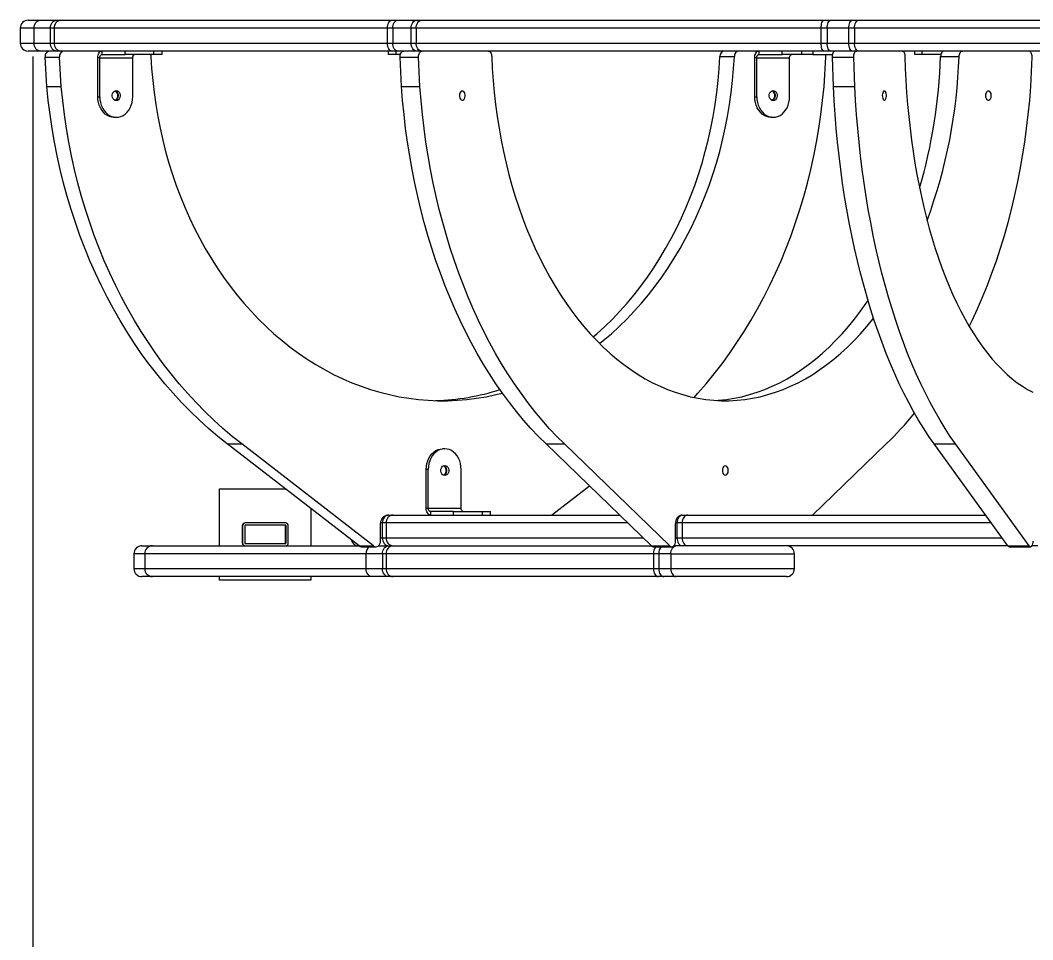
# Model space of a CAD drawing. Header units: millimetres. Extents: x -4714 to 4317, y -5309 to 4445.
# Drawn here: x -3245 to -2358, y 1613 to 2419 of the extents above; entities that cross this region are included whole.
import ezdxf

# ---------------------------------------------------------------- set-up
doc = ezdxf.new("R2010")
doc.units = ezdxf.units.MM
doc.layers.add('DIKOM_РАЗМЕР_ОБЪЕКТА', color=7, linetype='Continuous')
doc.styles.add('style1', font='arial.ttf', dxfattribs={"width": 0.8})
doc.dimstyles.new('1-50', dxfattribs={"dimtxt": 300, "dimasz": 200, "dimexe": 100, "dimexo": 0, "dimgap": 100, "dimtad": 1, "dimtxsty": 'style1', "dimcen": 200, "dimclrd": 7, "dimclre": 7, "dimclrt": 7, "dimadec": 1, "dimazin": 2, "dimtfac": 1, "dimtmove": 0, "dimatfit": 2, "dimfxl": 0, "dimlwd": 25, "dimlwe": 18, "dimarcsym": 0})

# ---------------------------------------------------------------- blocks, each defined once
blk = doc.blocks.new('*D11')
at = {"layer": 'Defpoints', "color": 0, "transparency": 16777216}
for p in [(-3233.94, 2386.83), (1916.13, -344.85), (1916.13, -3165.52)]:
    blk.add_point(p, dxfattribs=at)
at = {"layer": 'DIKOM_РАЗМЕР_ОБЪЕКТА', "color": 7, "lineweight": 18, "transparency": 16777216}
for p, q in [((-3233.94, 2386.83), (-3233.94, -3265.52)), ((1916.13, -344.85), (1916.13, -3265.52))]:
    blk.add_line(p, q, dxfattribs=at)
at = {"layer": 'DIKOM_РАЗМЕР_ОБЪЕКТА', "color": 7, "lineweight": 25, "transparency": 16777216}
blk.add_line((-3033.94, -3165.52), (1716.13, -3165.52), dxfattribs=at)
at = {"layer": 'DIKOM_РАЗМЕР_ОБЪЕКТА', "color": 7, "transparency": 16777216}
for points in [[(-3033.94, -3132.18), (-3033.94, -3198.85), (-3233.94, -3165.52)], [(1716.13, -3132.18), (1716.13, -3198.85), (1916.13, -3165.52)]]:
    blk.add_solid(points, dxfattribs=at)
at = {"layer": 'DIKOM_РАЗМЕР_ОБЪЕКТА', "color": 7, "transparency": 16777216, "insert": (-1591.87, -2912.35), "char_height": 300, "attachment_point": 5, "style": 'style1'}
blk.add_mtext('5150', dxfattribs=at)

msp = doc.modelspace()

# ---------------------------------------------------------------- linework, layer by layer
at = {"color": 7, "linetype": 'Continuous', "lineweight": 15}
for p, q in [((-3237.878, 2418.651), (-3227.265, 2418.651)), ((-3227.265, 2418.651), (-3212.85, 2418.651)), ((-3212.85, 2418.651), (-3209.183, 2418.651)), ((-3209.183, 2418.651), (-2919.265, 2418.651)), ((-2919.265, 2418.651), (-2914.041, 2418.651)), ((-2914.041, 2418.651), (-2897.882, 2418.651)), ((-2897.882, 2418.651), (-2893.068, 2418.651)), ((-2893.068, 2418.651), (-2540.755, 2418.651)), ((-2540.755, 2418.651), (-2534.764, 2418.651)), ((-2534.764, 2418.651), (-2515.879, 2418.651)), ((-2515.879, 2418.651), (-2510.301, 2418.651)), ((-2510.301, 2418.651), (-2122.77, 2418.651)), ((-3244.878, 2411.651), (-3244.878, 2398.651)), ((-3232.865, 2411.651), (-3244.878, 2411.651)), ((-3218.45, 2411.651), (-3232.865, 2411.651)), ((-3232.865, 2411.651), (-3232.865, 2398.651)), ((-3215.165, 2411.651), (-3218.45, 2411.651)), ((-3218.45, 2398.651), (-3218.45, 2411.651)), ((-2923.204, 2411.651), (-3215.165, 2411.651)), ((-3215.165, 2411.651), (-3215.165, 2398.651)), ((-2918.526, 2411.651), (-2923.204, 2411.651)), ((-2923.204, 2398.651), (-2923.204, 2411.651)), ((-2902.367, 2411.651), (-2918.526, 2411.651)), ((-2918.526, 2411.651), (-2918.526, 2398.651)), ((-2898.056, 2411.651), (-2902.367, 2411.651)), ((-2902.367, 2398.651), (-2902.367, 2411.651)), ((-2543.259, 2411.651), (-2898.056, 2411.651)), ((-2898.056, 2411.651), (-2898.056, 2398.651)), ((-2537.894, 2411.651), (-2543.259, 2411.651)), ((-2543.259, 2398.651), (-2543.259, 2411.651)), ((-2519.01, 2411.651), (-2537.894, 2411.651)), ((-2537.894, 2411.651), (-2537.894, 2398.651)), ((-2514.014, 2411.651), (-2519.01, 2411.651)), ((-2519.01, 2398.651), (-2519.01, 2411.651)), ((-2123.751, 2411.651), (-2514.014, 2411.651)), ((-2514.014, 2411.651), (-2514.014, 2398.651)), ((-3244.878, 2398.651), (-3232.865, 2398.651)), ((-3232.865, 2398.651), (-3218.45, 2398.651)), ((-3218.45, 2398.651), (-3215.165, 2398.651)), ((-3215.165, 2398.651), (-2923.204, 2398.651)), ((-2923.204, 2398.651), (-2918.526, 2398.651)), ((-2918.526, 2398.651), (-2902.367, 2398.651)), ((-2902.367, 2398.651), (-2898.056, 2398.651)), ((-2898.056, 2398.651), (-2543.259, 2398.651)), ((-2543.259, 2398.651), (-2537.894, 2398.651)), ((-2537.894, 2398.651), (-2519.01, 2398.651)), ((-2519.01, 2398.651), (-2514.014, 2398.651)), ((-2514.014, 2398.651), (-2123.751, 2398.651)), ((-3227.265, 2391.651), (-3237.878, 2391.651)), ((-3212.85, 2391.651), (-3227.265, 2391.651)), ((-3223.065, 2386.428), (-3210.464, 2386.428)), ((-3221.497, 2360.506), (-3223.065, 2386.428)), ((-3209.183, 2391.651), (-3212.85, 2391.651)), ((-3208.895, 2360.506), (-3210.464, 2386.428)), ((-2919.265, 2391.651), (-3209.183, 2391.651)), ((-3173.368, 2391.651), (-3173.368, 2388.652)), ((-3173.368, 2388.652), (-3152.966, 2388.652)), ((-3152.966, 2388.652), (-3152.966, 2391.651)), ((-3127.765, 2388.652), (-3152.966, 2388.652)), ((-3127.765, 2388.652), (-3127.765, 2391.651)), ((-3120.566, 2388.652), (-3127.765, 2388.652)), ((-3120.566, 2388.652), (-3120.566, 2391.651)), ((-2922.452, 2391.651), (-2922.452, 2388.652)), ((-2915.985, 2388.652), (-2922.452, 2388.652)), ((-2914.041, 2391.651), (-2919.265, 2391.651)), ((-2915.985, 2391.651), (-2915.985, 2388.652)), ((-2911.837, 2388.652), (-2915.985, 2388.652)), ((-2897.882, 2391.651), (-2914.041, 2391.651)), ((-2912.101, 2386.428), (-2895.978, 2386.428)), ((-2910.845, 2360.506), (-2912.101, 2386.428)), ((-2893.068, 2391.651), (-2897.882, 2391.651)), ((-2894.722, 2360.506), (-2895.978, 2386.428)), ((-2540.755, 2391.651), (-2893.068, 2391.651)), ((-2631.85, 2386.938), (-2619.249, 2386.938)), ((-2597.862, 2391.651), (-2597.862, 2388.652)), ((-2597.862, 2388.652), (-2577.46, 2388.652)), ((-2577.46, 2388.652), (-2577.46, 2391.651)), ((-2560.406, 2388.652), (-2577.46, 2388.652)), ((-2560.406, 2391.651), (-2560.406, 2388.652)), ((-2550.455, 2388.652), (-2560.406, 2388.652)), ((-2550.455, 2391.651), (-2550.455, 2388.652)), ((-2550.455, 2388.652), (-2533.218, 2388.652)), ((-2534.764, 2391.651), (-2540.755, 2391.651)), ((-2540.736, 2360.506), (-2539.168, 2386.428)), ((-2515.879, 2391.651), (-2534.764, 2391.651)), ((-2533.402, 2386.428), (-2514.619, 2386.428)), ((-2532.525, 2360.506), (-2533.402, 2386.428)), ((-2510.301, 2391.651), (-2515.879, 2391.651)), ((-2513.742, 2360.506), (-2514.619, 2386.428)), ((-2122.77, 2391.651), (-2510.301, 2391.651)), ((-2461.515, 2391.651), (-2461.515, 2388.652)), ((-2455.047, 2388.652), (-2461.515, 2388.652)), ((-2455.047, 2391.651), (-2455.047, 2388.652)), ((-2438.32, 2388.652), (-2455.047, 2388.652)), ((-2438.582, 2386.938), (-2422.459, 2386.938)), ((-2359.576, 2360.506), (-2358.32, 2386.428)), ((-3175.168, 2385.652), (-3176.968, 2385.652)), ((-3176.968, 2351.652), (-3176.968, 2385.652)), ((-3175.168, 2385.652), (-3146.369, 2385.652)), ((-3175.168, 2351.652), (-3175.168, 2385.652)), ((-3146.369, 2351.652), (-3146.369, 2385.652)), ((-2599.662, 2385.652), (-2601.462, 2385.652)), ((-2601.462, 2351.652), (-2601.462, 2385.652)), ((-2599.662, 2385.652), (-2570.863, 2385.652)), ((-2599.662, 2351.652), (-2599.662, 2385.652)), ((-2570.863, 2351.652), (-2570.863, 2385.652)), ((-3221.497, 2360.506), (-3208.895, 2360.506)), ((-2910.845, 2360.506), (-2894.722, 2360.506)), ((-2532.525, 2360.506), (-2513.742, 2360.506)), ((-3176.968, 2351.652), (-3175.168, 2351.652)), ((-2601.462, 2351.652), (-2599.662, 2351.652)), ((-3162.569, 2333.652), (-3160.769, 2333.652)), ((-2587.063, 2333.652), (-2585.263, 2333.652)), ((-3063.472, 2047.43), (-3050.87, 2047.43)), ((-2947.993, 1958.19), (-3063.472, 2047.43)), ((-2935.392, 1958.19), (-3050.87, 2047.43)), ((-2873.015, 2043.172), (-2874.816, 2043.172)), ((-2784.279, 2047.43), (-2768.156, 2047.43)), ((-2691.789, 1958.19), (-2784.279, 2047.43)), ((-2675.666, 1958.19), (-2768.156, 2047.43)), ((-2550.667, 1985.173), (-2486.142, 2047.43)), ((-2444.188, 2047.43), (-2425.405, 2047.43)), ((-2379.635, 1958.19), (-2444.188, 2047.43)), ((-2360.852, 1958.19), (-2425.405, 2047.43)), ((-2889.215, 1991.172), (-2889.215, 2025.172)), ((-2887.415, 2025.172), (-2889.215, 2025.172)), ((-2887.415, 1991.172), (-2887.415, 2025.172)), ((-2858.616, 1991.172), (-2858.616, 2025.172)), ((-3070.365, 1958.173), (-3070.365, 2008.173)), ((-3070.365, 2008.173), (-3070.363, 2008.173)), ((-3070.363, 1958.173), (-3070.363, 2008.173)), ((-3070.363, 2008.173), (-3012.671, 2008.173)), ((-2779.324, 1985.173), (-2746.247, 2010.734)), ((-2990.363, 1990.933), (-2990.363, 1958.173)), ((-2889.215, 1991.172), (-2887.415, 1991.172)), ((-2887.415, 1991.172), (-2858.616, 1991.172)), ((-2865.213, 1988.172), (-2885.615, 1988.172)), ((-2885.615, 1988.172), (-2885.615, 1985.173)), ((-2865.213, 1988.172), (-2840.012, 1988.172)), ((-2865.213, 1985.173), (-2865.213, 1988.172)), ((-2840.012, 1988.172), (-2832.814, 1988.172)), ((-2840.012, 1985.173), (-2840.012, 1988.172)), ((-2832.814, 1985.173), (-2832.814, 1988.172)), ((-3047.534, 1978.173), (-3047.863, 1978.173)), ((-3012.534, 1978.173), (-3047.534, 1978.173)), ((-2927.629, 1978.173), (-2929.162, 1978.173)), ((-2924.252, 1978.173), (-2927.629, 1978.173)), ((-2927.629, 1965.173), (-2927.629, 1978.173)), ((-2924.252, 1978.173), (-2924.252, 1965.173)), ((-2712.499, 1978.173), (-2924.252, 1978.173)), ((-2922.083, 1985.172), (-2922.814, 1985.172)), ((-2922.029, 1985.173), (-2918.357, 1985.173)), ((-2918.357, 1985.173), (-2719.754, 1985.173)), ((-2669.456, 1978.173), (-2670.676, 1978.173)), ((-2665.051, 1978.173), (-2669.456, 1978.173)), ((-2669.456, 1965.173), (-2669.456, 1978.173)), ((-2665.007, 1985.172), (-2665.592, 1985.172)), ((-2665.051, 1978.173), (-2665.051, 1965.173)), ((-2394.089, 1978.173), (-2665.051, 1978.173)), ((-2664.971, 1985.173), (-2660.181, 1985.173)), ((-2660.181, 1985.173), (-2399.153, 1985.173)), ((-2399.55, 1985.721), (-2399.55, 1985.173)), ((-3050.034, 1975.673), (-3050.363, 1975.673)), ((-3050.363, 1975.673), (-3050.363, 1960.673)), ((-3050.034, 1975.673), (-3050.034, 1960.673)), ((-3048.034, 1975.673), (-3048.034, 1960.673)), ((-3012.534, 1976.173), (-3047.534, 1976.173)), ((-3012.034, 1975.673), (-3012.363, 1975.673)), ((-3012.363, 1960.673), (-3012.363, 1975.673)), ((-3012.034, 1960.673), (-3012.034, 1975.673)), ((-3010.034, 1960.673), (-3010.034, 1975.673)), ((-2929.212, 1962.383), (-2929.212, 1977.172)), ((-2670.716, 1962.383), (-2670.716, 1977.172)), ((-3050.034, 1960.673), (-3050.363, 1960.673)), ((-3012.034, 1960.673), (-3012.363, 1960.673)), ((-2929.212, 1965.173), (-2927.629, 1965.173)), ((-2927.629, 1965.173), (-2924.252, 1965.173)), ((-2924.252, 1965.173), (-2699.026, 1965.173)), ((-2670.716, 1965.173), (-2669.456, 1965.173)), ((-2669.456, 1965.173), (-2665.051, 1965.173)), ((-2665.051, 1965.173), (-2384.686, 1965.173)), ((-3138.258, 1958.173), (-3128.992, 1958.173)), ((-3128.992, 1958.173), (-2947.971, 1958.173)), ((-3047.534, 1960.173), (-3012.534, 1960.173)), ((-2947.993, 1958.19), (-2935.392, 1958.19)), ((-2945.813, 1957.383), (-2933.212, 1957.383)), ((-2931.055, 1958.173), (-2922.029, 1958.173)), ((-2922.029, 1958.173), (-2918.357, 1958.173)), ((-2918.357, 1958.173), (-2691.772, 1958.173)), ((-2691.789, 1958.19), (-2675.666, 1958.19)), ((-2690.044, 1957.383), (-2673.92, 1957.383)), ((-2672.192, 1958.173), (-2670.398, 1958.173)), ((-2664.971, 1958.173), (-2672.192, 1958.173)), ((-2660.181, 1958.173), (-2664.971, 1958.173)), ((-2379.622, 1958.173), (-2660.181, 1958.173)), ((-2379.635, 1958.19), (-2360.852, 1958.19)), ((-2378.417, 1957.383), (-2359.633, 1957.383)), ((-2353.332, 1958.173), (-2358.427, 1958.173)), ((-3145.258, 1951.173), (-3145.258, 1938.173)), ((-3135.874, 1951.173), (-3145.258, 1951.173)), ((-2942.014, 1951.173), (-3135.874, 1951.173)), ((-3135.874, 1951.173), (-3135.874, 1938.173)), ((-2927.629, 1951.173), (-2942.014, 1951.173)), ((-2942.014, 1951.173), (-2942.014, 1938.173)), ((-2924.252, 1951.173), (-2927.629, 1951.173)), ((-2927.629, 1951.173), (-2927.629, 1938.173)), ((-2690.223, 1951.173), (-2924.252, 1951.173)), ((-2924.252, 1951.173), (-2924.252, 1938.173)), ((-2685.538, 1951.173), (-2690.223, 1951.173)), ((-2690.223, 1951.173), (-2690.223, 1938.173)), ((-2674.883, 1951.173), (-2685.538, 1951.173)), ((-2685.538, 1951.173), (-2685.538, 1938.173)), ((-2674.883, 1951.173), (-2674.883, 1938.173)), ((-2674.883, 1951.173), (-2566.597, 1951.173)), ((-2566.597, 1938.173), (-2566.597, 1951.173)), ((-3145.258, 1938.173), (-3135.874, 1938.173)), ((-3135.874, 1938.173), (-2942.014, 1938.173)), ((-2942.014, 1938.173), (-2927.629, 1938.173)), ((-2927.629, 1938.173), (-2924.252, 1938.173)), ((-2924.252, 1938.173), (-2690.223, 1938.173)), ((-2690.223, 1938.173), (-2685.538, 1938.173)), ((-2685.538, 1938.173), (-2674.883, 1938.173)), ((-2674.883, 1938.173), (-2566.597, 1938.173)), ((-3128.992, 1931.173), (-3138.258, 1931.173)), ((-2936.414, 1931.173), (-3128.992, 1931.173)), ((-3070.365, 1928.173), (-3070.365, 1931.173)), ((-3070.365, 1928.173), (-3070.363, 1928.173)), ((-3070.363, 1928.173), (-3070.363, 1931.173)), ((-2990.363, 1928.173), (-3070.363, 1928.173)), ((-2990.363, 1931.173), (-2990.363, 1928.173)), ((-2922.029, 1931.173), (-2936.414, 1931.173)), ((-2918.357, 1931.173), (-2922.029, 1931.173)), ((-2686.148, 1931.173), (-2918.357, 1931.173)), ((-2681.053, 1931.173), (-2686.148, 1931.173)), ((-2670.398, 1931.173), (-2681.053, 1931.173)), ((-2573.597, 1931.173), (-2670.398, 1931.173))]:
    msp.add_line(p, q, dxfattribs=at)
at = {"color": 7, "linetype": 'Continuous', "lineweight": 15, "flags": 128}
for points in [[(-3232.865, 2411.651), (-3232.757, 2413.017), (-3232.438, 2414.33), (-3231.921, 2415.54), (-3231.224, 2416.601), (-3230.376, 2417.471), (-3229.408, 2418.118), (-3228.357, 2418.517), (-3227.265, 2418.651)], [(-3218.45, 2411.651), (-3218.342, 2413.017), (-3218.023, 2414.33), (-3217.506, 2415.54), (-3216.809, 2416.601), (-3215.961, 2417.471), (-3214.993, 2418.118), (-3213.942, 2418.517), (-3212.85, 2418.651)], [(-2923.204, 2411.651), (-2923.129, 2413.017), (-2922.905, 2414.33), (-2922.541, 2415.54), (-2922.051, 2416.601), (-2921.454, 2417.471), (-2920.773, 2418.118), (-2920.034, 2418.517), (-2919.265, 2418.651)], [(-2918.526, 2411.651), (-2918.44, 2413.017), (-2918.185, 2414.33), (-2917.77, 2415.54), (-2917.212, 2416.601), (-2916.533, 2417.471), (-2915.757, 2418.118), (-2914.916, 2418.517), (-2914.041, 2418.651)], [(-2902.367, 2411.651), (-2902.281, 2413.017), (-2902.026, 2414.33), (-2901.612, 2415.54), (-2901.054, 2416.601), (-2900.374, 2417.471), (-2899.599, 2418.118), (-2898.757, 2418.517), (-2897.882, 2418.651)], [(-2898.056, 2411.651), (-2897.96, 2413.017), (-2897.676, 2414.33), (-2897.215, 2415.54), (-2896.595, 2416.601), (-2895.839, 2417.471), (-2894.977, 2418.118), (-2894.041, 2418.517), (-2893.068, 2418.651)], [(-2543.259, 2411.651), (-2543.211, 2413.017), (-2543.068, 2414.33), (-2542.837, 2415.54), (-2542.526, 2416.601), (-2542.146, 2417.471), (-2541.713, 2418.118), (-2541.243, 2418.517), (-2540.755, 2418.651)], [(-2537.894, 2411.651), (-2537.834, 2413.017), (-2537.656, 2414.33), (-2537.367, 2415.54), (-2536.978, 2416.601), (-2536.503, 2417.471), (-2535.962, 2418.118), (-2535.375, 2418.517), (-2534.764, 2418.651)], [(-2519.01, 2411.651), (-2518.95, 2413.017), (-2518.771, 2414.33), (-2518.482, 2415.54), (-2518.093, 2416.601), (-2517.618, 2417.471), (-2517.077, 2418.118), (-2516.49, 2418.517), (-2515.879, 2418.651)], [(-2514.014, 2411.651), (-2513.942, 2413.017), (-2513.731, 2414.33), (-2513.388, 2415.54), (-2512.926, 2416.601), (-2512.363, 2417.471), (-2511.722, 2418.118), (-2511.025, 2418.517), (-2510.301, 2418.651)], [(-3227.265, 2391.651), (-3228.357, 2391.786), (-3229.408, 2392.184), (-3230.376, 2392.831), (-3231.224, 2393.701), (-3231.921, 2394.762), (-3232.438, 2395.972), (-3232.757, 2397.285), (-3232.865, 2398.651)], [(-3212.85, 2391.651), (-3213.942, 2391.786), (-3214.993, 2392.184), (-3215.961, 2392.831), (-3216.809, 2393.701), (-3217.506, 2394.762), (-3218.023, 2395.972), (-3218.342, 2397.285), (-3218.45, 2398.651)], [(-2919.265, 2391.651), (-2920.034, 2391.786), (-2920.773, 2392.184), (-2921.454, 2392.831), (-2922.051, 2393.701), (-2922.541, 2394.762), (-2922.905, 2395.972), (-2923.129, 2397.285), (-2923.204, 2398.651)], [(-2914.041, 2391.651), (-2914.916, 2391.786), (-2915.757, 2392.184), (-2916.533, 2392.831), (-2917.212, 2393.701), (-2917.77, 2394.762), (-2918.185, 2395.972), (-2918.44, 2397.285), (-2918.526, 2398.651)], [(-2897.882, 2391.651), (-2898.757, 2391.786), (-2899.599, 2392.184), (-2900.374, 2392.831), (-2901.054, 2393.701), (-2901.612, 2394.762), (-2902.026, 2395.972), (-2902.281, 2397.285), (-2902.367, 2398.651)], [(-2893.068, 2391.651), (-2894.041, 2391.786), (-2894.977, 2392.184), (-2895.839, 2392.831), (-2896.595, 2393.701), (-2897.215, 2394.762), (-2897.676, 2395.972), (-2897.96, 2397.285), (-2898.056, 2398.651)], [(-2540.755, 2391.651), (-2541.243, 2391.786), (-2541.713, 2392.184), (-2542.146, 2392.831), (-2542.526, 2393.701), (-2542.837, 2394.762), (-2543.068, 2395.972), (-2543.211, 2397.285), (-2543.259, 2398.651)], [(-2534.764, 2391.651), (-2535.375, 2391.786), (-2535.962, 2392.184), (-2536.503, 2392.831), (-2536.978, 2393.701), (-2537.367, 2394.762), (-2537.656, 2395.972), (-2537.834, 2397.285), (-2537.894, 2398.651)], [(-2515.879, 2391.651), (-2516.49, 2391.786), (-2517.077, 2392.184), (-2517.618, 2392.831), (-2518.093, 2393.701), (-2518.482, 2394.762), (-2518.771, 2395.972), (-2518.95, 2397.285), (-2519.01, 2398.651)], [(-2510.301, 2391.651), (-2511.025, 2391.786), (-2511.722, 2392.184), (-2512.363, 2392.831), (-2512.926, 2393.701), (-2513.388, 2394.762), (-2513.731, 2395.972), (-2513.942, 2397.285), (-2514.014, 2398.651)], [(-3176.968, 2385.652), (-3176.899, 2386.822), (-3176.694, 2387.948), (-3176.361, 2388.985), (-3175.913, 2389.894), (-3175.368, 2390.64), (-3174.745, 2391.195), (-3174.07, 2391.536), (-3173.368, 2391.652)], [(-3175.168, 2385.652), (-3175.133, 2386.237), (-3175.031, 2386.8), (-3174.864, 2387.318), (-3174.64, 2387.773), (-3174.368, 2388.146), (-3174.057, 2388.423), (-3173.719, 2388.594), (-3173.368, 2388.652)], [(-3146.369, 2385.652), (-3146.335, 2386.237), (-3146.232, 2386.8), (-3146.066, 2387.318), (-3145.842, 2387.773), (-3145.569, 2388.146), (-3145.258, 2388.423), (-3144.92, 2388.594), (-3144.569, 2388.652)], [(-3130.709, 2388.652), (-3130.496, 2387.872), (-3130.382, 2386.938)], [(-3130.382, 2386.938), (-3129.753, 2376.323), (-3128.842, 2365.741), (-3127.65, 2355.202), (-3126.178, 2344.718), (-3124.428, 2334.302), (-3122.401, 2323.964), (-3120.101, 2313.716), (-3117.53, 2303.569), (-3114.69, 2293.535), (-3111.585, 2283.624), (-3108.218, 2273.848), (-3104.592, 2264.217), (-3100.712, 2254.743), (-3096.583, 2245.434), (-3092.208, 2236.303), (-3087.592, 2227.359), (-3082.742, 2218.611), (-3077.661, 2210.07), (-3072.355, 2201.745), (-3066.831, 2193.646), (-3061.095, 2185.78), (-3055.153, 2178.157), (-3049.011, 2170.785), (-3042.676, 2163.673), (-3036.156, 2156.828), (-3029.457, 2150.258), (-3022.587, 2143.97), (-3015.553, 2137.971), (-3008.364, 2132.268), (-3001.027, 2126.867), (-2993.551, 2121.774), (-2985.943, 2116.995), (-2978.212, 2112.534), (-2970.367, 2108.398), (-2962.416, 2104.589), (-2954.368, 2101.114), (-2946.232, 2097.975), (-2938.017, 2095.176), (-2929.733, 2092.72), (-2921.387, 2090.61), (-2912.99, 2088.848), (-2904.551, 2087.435), (-2896.079, 2086.375), (-2887.583, 2085.668), (-2879.073, 2085.314), (-2870.558, 2085.314), (-2862.049, 2085.668), (-2853.553, 2086.375), (-2845.081, 2087.435), (-2836.641, 2088.848), (-2828.244, 2090.61), (-2822.479, 2092.029)], [(-2912.101, 2386.428), (-2912.065, 2387.435), (-2911.9, 2388.409), (-2911.613, 2389.312), (-2911.216, 2390.107), (-2910.725, 2390.762), (-2910.16, 2391.249), (-2909.544, 2391.55), (-2908.901, 2391.652)], [(-2895.978, 2386.428), (-2895.942, 2387.435), (-2895.777, 2388.409), (-2895.49, 2389.312), (-2895.093, 2390.107), (-2894.602, 2390.762), (-2894.036, 2391.249), (-2893.42, 2391.55), (-2892.777, 2391.652)], [(-2835.037, 2391.652), (-2834.434, 2391.562), (-2833.853, 2391.298), (-2833.314, 2390.868), (-2832.837, 2390.287), (-2832.438, 2389.576), (-2832.132, 2388.762), (-2831.93, 2387.872), (-2831.838, 2386.938)], [(-2831.838, 2386.938), (-2831.335, 2376.323), (-2830.605, 2365.741), (-2829.65, 2355.202), (-2828.471, 2344.718), (-2827.07, 2334.302), (-2825.447, 2323.964), (-2823.605, 2313.716), (-2821.545, 2303.569), (-2819.27, 2293.535), (-2816.783, 2283.624), (-2814.086, 2273.848), (-2811.183, 2264.217), (-2808.075, 2254.743), (-2804.768, 2245.434), (-2801.264, 2236.303), (-2797.567, 2227.359), (-2793.682, 2218.611), (-2789.612, 2210.07), (-2785.363, 2201.745), (-2780.939, 2193.646), (-2776.345, 2185.78), (-2771.585, 2178.157), (-2766.666, 2170.785), (-2761.592, 2163.673), (-2756.37, 2156.828), (-2751.005, 2150.258), (-2745.502, 2143.97), (-2739.869, 2137.971), (-2734.111, 2132.268), (-2728.235, 2126.867), (-2722.247, 2121.774), (-2716.153, 2116.995), (-2709.962, 2112.534), (-2703.678, 2108.398), (-2697.31, 2104.589), (-2690.864, 2101.114), (-2684.348, 2097.975), (-2677.769, 2095.176), (-2671.133, 2092.72), (-2664.449, 2090.61), (-2657.723, 2088.848), (-2650.964, 2087.435), (-2644.179, 2086.375), (-2637.374, 2085.668), (-2630.559, 2085.314), (-2623.739, 2085.314), (-2616.923, 2085.668), (-2610.119, 2086.375), (-2603.333, 2087.435), (-2596.574, 2088.848), (-2589.849, 2090.61), (-2583.164, 2092.72), (-2576.529, 2095.176), (-2569.949, 2097.975), (-2563.433, 2101.114), (-2556.987, 2104.589), (-2550.619, 2108.398), (-2544.336, 2112.534), (-2538.144, 2116.995), (-2532.051, 2121.774), (-2526.062, 2126.867), (-2520.186, 2132.268), (-2514.428, 2137.971), (-2508.795, 2143.97), (-2503.293, 2150.258), (-2497.927, 2156.828), (-2497.357, 2157.554)], [(-2742.898, 2141.143), (-2739.646, 2143.97), (-2732.776, 2150.258), (-2726.077, 2156.828), (-2719.557, 2163.673), (-2713.222, 2170.785), (-2707.08, 2178.157), (-2701.138, 2185.78), (-2695.401, 2193.646), (-2689.877, 2201.745), (-2684.572, 2210.07), (-2679.491, 2218.611), (-2674.64, 2227.359), (-2670.025, 2236.303), (-2665.65, 2245.434), (-2661.52, 2254.743), (-2657.64, 2264.217), (-2654.015, 2273.848), (-2650.648, 2283.624), (-2647.542, 2293.535), (-2644.702, 2303.569), (-2642.131, 2313.716), (-2639.831, 2323.964), (-2637.805, 2334.302), (-2636.055, 2344.718), (-2634.583, 2355.202), (-2633.391, 2365.741), (-2632.48, 2376.323), (-2631.85, 2386.938)], [(-2737.294, 2135.369), (-2734.078, 2137.971), (-2727.045, 2143.97), (-2720.175, 2150.258), (-2713.476, 2156.828), (-2706.955, 2163.673), (-2700.621, 2170.785), (-2694.479, 2178.157), (-2688.536, 2185.78), (-2682.8, 2193.646), (-2677.276, 2201.745), (-2671.971, 2210.07), (-2666.89, 2218.611), (-2662.039, 2227.359), (-2657.424, 2236.303), (-2653.049, 2245.434), (-2648.919, 2254.743), (-2645.039, 2264.217), (-2641.414, 2273.848), (-2638.047, 2283.624), (-2634.941, 2293.535), (-2632.101, 2303.569), (-2629.53, 2313.716), (-2627.23, 2323.964), (-2625.204, 2334.302), (-2623.454, 2344.718), (-2621.982, 2355.202), (-2620.79, 2365.741), (-2619.879, 2376.323), (-2619.249, 2386.938)], [(-2601.462, 2385.652), (-2601.393, 2386.822), (-2601.188, 2387.948), (-2600.855, 2388.985), (-2600.407, 2389.894), (-2599.862, 2390.64), (-2599.239, 2391.195), (-2598.564, 2391.536), (-2597.862, 2391.652)], [(-2599.662, 2385.652), (-2599.627, 2386.237), (-2599.525, 2386.8), (-2599.358, 2387.318), (-2599.134, 2387.773), (-2598.862, 2388.146), (-2598.55, 2388.423), (-2598.213, 2388.594), (-2597.862, 2388.652)], [(-2570.863, 2385.652), (-2570.829, 2386.237), (-2570.726, 2386.8), (-2570.56, 2387.318), (-2570.336, 2387.773), (-2570.063, 2388.146), (-2569.752, 2388.423), (-2569.414, 2388.594), (-2569.063, 2388.652)], [(-2533.402, 2386.428), (-2533.377, 2387.435), (-2533.262, 2388.409), (-2533.061, 2389.312), (-2532.784, 2390.107), (-2532.441, 2390.762), (-2532.047, 2391.249), (-2531.617, 2391.55), (-2531.168, 2391.652)], [(-2514.619, 2386.428), (-2514.593, 2387.435), (-2514.478, 2388.409), (-2514.278, 2389.312), (-2514.001, 2390.107), (-2513.658, 2390.762), (-2513.264, 2391.249), (-2512.833, 2391.55), (-2512.385, 2391.652)], [(-2472.085, 2391.652), (-2471.664, 2391.562), (-2471.259, 2391.298), (-2470.883, 2390.868), (-2470.55, 2390.287), (-2470.271, 2389.576), (-2470.058, 2388.762), (-2469.916, 2387.872), (-2469.852, 2386.938)], [(-2469.852, 2386.938), (-2469.501, 2376.323), (-2468.992, 2365.741), (-2468.325, 2355.202), (-2467.502, 2344.718), (-2466.524, 2334.302), (-2465.391, 2323.964), (-2464.106, 2313.716), (-2462.668, 2303.569), (-2461.081, 2293.535), (-2459.345, 2283.624), (-2457.463, 2273.848), (-2455.436, 2264.217), (-2453.267, 2254.743), (-2450.959, 2245.434), (-2448.513, 2236.303), (-2445.933, 2227.359), (-2443.221, 2218.611), (-2440.381, 2210.07), (-2437.415, 2201.745), (-2434.327, 2193.646), (-2431.121, 2185.78), (-2427.799, 2178.157), (-2424.365, 2170.785), (-2420.824, 2163.673), (-2417.179, 2156.828), (-2413.435, 2150.258), (-2409.594, 2143.97), (-2405.663, 2137.971), (-2401.644, 2132.268), (-2397.542, 2126.867), (-2393.363, 2121.774), (-2389.11, 2116.995), (-2384.789, 2112.534), (-2380.403, 2108.398), (-2375.958, 2104.589), (-2371.459, 2101.114), (-2366.911, 2097.975), (-2362.319, 2095.176), (-2357.688, 2092.72)], [(-2435.384, 2391.652), (-2435.987, 2391.562), (-2436.568, 2391.298), (-2437.106, 2390.868), (-2437.584, 2390.287), (-2437.983, 2389.576), (-2438.288, 2388.762), (-2438.491, 2387.872), (-2438.582, 2386.938)], [(-2422.459, 2386.938), (-2422.368, 2387.872), (-2422.165, 2388.762), (-2421.859, 2389.576), (-2421.46, 2390.287), (-2420.983, 2390.868), (-2420.444, 2391.298), (-2419.863, 2391.562), (-2419.261, 2391.652)], [(-2358.32, 2386.428), (-2358.356, 2387.435), (-2358.521, 2388.409), (-2358.808, 2389.312), (-2359.205, 2390.107), (-2359.696, 2390.762), (-2360.261, 2391.249), (-2360.878, 2391.55), (-2361.52, 2391.652)], [(-3063.472, 2047.43), (-3071.805, 2054.085), (-3079.978, 2061.043), (-3087.985, 2068.297), (-3095.818, 2075.841), (-3103.472, 2083.669), (-3110.939, 2091.774), (-3118.212, 2100.148), (-3125.287, 2108.785), (-3132.156, 2117.677), (-3138.813, 2126.817), (-3145.254, 2136.197), (-3151.472, 2145.809), (-3157.463, 2155.644), (-3163.22, 2165.694), (-3168.74, 2175.951), (-3174.016, 2186.405), (-3179.046, 2197.048), (-3183.824, 2207.871), (-3188.347, 2218.863), (-3192.61, 2230.017), (-3196.61, 2241.322), (-3200.343, 2252.769), (-3203.806, 2264.347), (-3206.997, 2276.047), (-3209.913, 2287.859), (-3212.55, 2299.773), (-3214.907, 2311.778), (-3216.982, 2323.864), (-3218.773, 2336.021), (-3220.278, 2348.239), (-3221.497, 2360.506)], [(-3050.87, 2047.43), (-3059.203, 2054.085), (-3067.377, 2061.043), (-3075.384, 2068.297), (-3083.217, 2075.841), (-3090.871, 2083.669), (-3098.337, 2091.774), (-3105.611, 2100.148), (-3112.685, 2108.785), (-3119.554, 2117.677), (-3126.212, 2126.817), (-3132.653, 2136.197), (-3138.871, 2145.809), (-3144.861, 2155.644), (-3150.619, 2165.694), (-3156.138, 2175.951), (-3161.415, 2186.405), (-3166.445, 2197.048), (-3171.223, 2207.871), (-3175.745, 2218.863), (-3180.008, 2230.017), (-3184.008, 2241.322), (-3187.742, 2252.769), (-3191.205, 2264.347), (-3194.396, 2276.047), (-3197.311, 2287.859), (-3199.949, 2299.773), (-3202.306, 2311.778), (-3204.381, 2323.864), (-3206.172, 2336.021), (-3207.677, 2348.239), (-3208.895, 2360.506)], [(-2784.279, 2047.43), (-2790.953, 2054.085), (-2797.499, 2061.043), (-2803.912, 2068.297), (-2810.186, 2075.841), (-2816.316, 2083.669), (-2822.297, 2091.774), (-2828.122, 2100.148), (-2833.788, 2108.785), (-2839.29, 2117.677), (-2844.622, 2126.817), (-2849.781, 2136.197), (-2854.761, 2145.809), (-2859.559, 2155.644), (-2864.17, 2165.694), (-2868.591, 2175.951), (-2872.817, 2186.405), (-2876.845, 2197.048), (-2880.672, 2207.871), (-2884.295, 2218.863), (-2887.709, 2230.017), (-2890.913, 2241.322), (-2893.903, 2252.769), (-2896.677, 2264.347), (-2899.232, 2276.047), (-2901.567, 2287.859), (-2903.68, 2299.773), (-2905.568, 2311.778), (-2907.229, 2323.864), (-2908.664, 2336.021), (-2909.869, 2348.239), (-2910.845, 2360.506)], [(-2768.156, 2047.43), (-2774.83, 2054.085), (-2781.376, 2061.043), (-2787.789, 2068.297), (-2794.063, 2075.841), (-2800.193, 2083.669), (-2806.173, 2091.774), (-2811.999, 2100.148), (-2817.665, 2108.785), (-2823.166, 2117.677), (-2828.499, 2126.817), (-2833.657, 2136.197), (-2838.638, 2145.809), (-2843.435, 2155.644), (-2848.047, 2165.694), (-2852.467, 2175.951), (-2856.694, 2186.405), (-2860.722, 2197.048), (-2864.549, 2207.871), (-2868.171, 2218.863), (-2871.586, 2230.017), (-2874.789, 2241.322), (-2877.779, 2252.769), (-2880.553, 2264.347), (-2883.109, 2276.047), (-2885.444, 2287.859), (-2887.556, 2299.773), (-2889.444, 2311.778), (-2891.106, 2323.864), (-2892.54, 2336.021), (-2893.746, 2348.239), (-2894.722, 2360.506)], [(-2654.581, 2088.147), (-2651.294, 2091.774), (-2644.02, 2100.148), (-2636.946, 2108.785), (-2630.077, 2117.677), (-2623.419, 2126.817), (-2616.978, 2136.197), (-2610.76, 2145.809), (-2604.77, 2155.644), (-2599.012, 2165.694), (-2593.493, 2175.951), (-2588.216, 2186.405), (-2583.187, 2197.048), (-2578.408, 2207.871), (-2573.886, 2218.863), (-2569.623, 2230.017), (-2565.623, 2241.322), (-2561.89, 2252.769), (-2558.426, 2264.347), (-2555.235, 2276.047), (-2552.32, 2287.859), (-2549.682, 2299.773), (-2547.325, 2311.778), (-2545.25, 2323.864), (-2543.46, 2336.021), (-2541.954, 2348.239), (-2540.736, 2360.506)], [(-2444.188, 2047.43), (-2448.846, 2054.085), (-2453.415, 2061.043), (-2457.891, 2068.297), (-2462.27, 2075.841), (-2466.549, 2083.669), (-2470.723, 2091.774), (-2474.789, 2100.148), (-2478.743, 2108.785), (-2482.583, 2117.677), (-2486.305, 2126.817), (-2489.905, 2136.197), (-2493.381, 2145.809), (-2496.73, 2155.644), (-2499.948, 2165.694), (-2503.034, 2175.951), (-2505.984, 2186.405), (-2508.795, 2197.048), (-2511.466, 2207.871), (-2513.994, 2218.863), (-2516.377, 2230.017), (-2518.613, 2241.322), (-2520.7, 2252.769), (-2522.636, 2264.347), (-2524.42, 2276.047), (-2526.05, 2287.859), (-2527.524, 2299.773), (-2528.842, 2311.778), (-2530.002, 2323.864), (-2531.003, 2336.021), (-2531.844, 2348.239), (-2532.525, 2360.506)], [(-2425.405, 2047.43), (-2430.063, 2054.085), (-2434.632, 2061.043), (-2439.108, 2068.297), (-2443.487, 2075.841), (-2447.765, 2083.669), (-2451.939, 2091.774), (-2456.005, 2100.148), (-2459.96, 2108.785), (-2463.8, 2117.677), (-2467.521, 2126.817), (-2471.122, 2136.197), (-2474.598, 2145.809), (-2477.947, 2155.644), (-2481.165, 2165.694), (-2484.251, 2175.951), (-2487.2, 2186.405), (-2490.012, 2197.048), (-2492.683, 2207.871), (-2495.211, 2218.863), (-2497.594, 2230.017), (-2499.83, 2241.322), (-2501.917, 2252.769), (-2503.853, 2264.347), (-2505.637, 2276.047), (-2507.267, 2287.859), (-2508.741, 2299.773), (-2510.059, 2311.778), (-2511.219, 2323.864), (-2512.219, 2336.021), (-2513.061, 2348.239), (-2513.742, 2360.506)], [(-2413.445, 2150.275), (-2410.862, 2155.644), (-2406.251, 2165.694), (-2401.83, 2175.951), (-2397.604, 2186.405), (-2393.575, 2197.048), (-2389.749, 2207.871), (-2386.126, 2218.863), (-2382.712, 2230.017), (-2379.508, 2241.322), (-2376.518, 2252.769), (-2373.744, 2264.347), (-2371.188, 2276.047), (-2368.853, 2287.859), (-2366.741, 2299.773), (-2364.853, 2311.778), (-2363.191, 2323.864), (-2361.757, 2336.021), (-2360.551, 2348.239), (-2359.576, 2360.506)], [(-3162.569, 2333.652), (-3164.618, 2333.835), (-3166.626, 2334.381), (-3168.55, 2335.278), (-3170.353, 2336.509), (-3171.998, 2338.048), (-3173.451, 2339.864), (-3174.682, 2341.92), (-3175.667, 2344.174), (-3176.385, 2346.58), (-3176.821, 2349.09), (-3176.968, 2351.652)], [(-3175.168, 2351.652), (-3175.021, 2349.09), (-3174.584, 2346.58), (-3173.867, 2344.174), (-3172.882, 2341.92), (-3171.651, 2339.864), (-3170.198, 2338.048), (-3168.553, 2336.509), (-3166.75, 2335.278), (-3164.825, 2334.381), (-3162.818, 2333.835), (-3160.769, 2333.652)], [(-3160.769, 2348.252), (-3161.76, 2348.43), (-3162.672, 2348.95), (-3163.429, 2349.77), (-3163.97, 2350.824), (-3164.253, 2352.025), (-3164.253, 2353.278), (-3163.97, 2354.479), (-3163.429, 2355.533), (-3162.672, 2356.353), (-3161.76, 2356.873), (-3160.769, 2357.052), (-3159.777, 2356.873), (-3158.865, 2356.353), (-3158.108, 2355.533), (-3157.567, 2354.479), (-3157.285, 2353.278), (-3157.285, 2352.025), (-3157.567, 2350.824), (-3158.108, 2349.77), (-3158.865, 2348.95), (-3159.777, 2348.43), (-3160.769, 2348.252)], [(-3162.266, 2348.67), (-3161.857, 2348.752), (-3160.969, 2349.187), (-3160.223, 2349.931), (-3159.686, 2350.916), (-3159.405, 2352.055), (-3159.405, 2353.248), (-3159.686, 2354.387), (-3160.223, 2355.372), (-3160.969, 2356.116), (-3161.857, 2356.551), (-3162.266, 2356.634)], [(-3161.669, 2356.905), (-3161.577, 2356.873), (-3160.666, 2356.353), (-3159.909, 2355.533), (-3159.367, 2354.479), (-3159.085, 2353.278), (-3159.085, 2352.025), (-3159.367, 2350.824), (-3159.909, 2349.77), (-3160.666, 2348.95), (-3161.577, 2348.43), (-3161.669, 2348.398)], [(-3160.769, 2333.652), (-3158.719, 2333.835), (-3156.712, 2334.381), (-3154.787, 2335.278), (-3152.984, 2336.509), (-3151.339, 2338.048), (-3149.886, 2339.864), (-3148.655, 2341.92), (-3147.671, 2344.174), (-3146.953, 2346.58), (-3146.516, 2349.09), (-3146.369, 2351.652)], [(-2860.18, 2352.652), (-2860.067, 2351.472), (-2859.735, 2350.398), (-2859.216, 2349.524), (-2858.554, 2348.928), (-2857.809, 2348.663), (-2857.047, 2348.752), (-2856.336, 2349.187), (-2855.739, 2349.931), (-2855.309, 2350.916), (-2855.083, 2352.055), (-2855.083, 2353.248), (-2855.309, 2354.387), (-2855.739, 2355.372), (-2856.336, 2356.116), (-2857.047, 2356.551), (-2857.809, 2356.64), (-2858.554, 2356.375), (-2859.216, 2355.779), (-2859.735, 2354.905), (-2860.067, 2353.831), (-2860.18, 2352.652)], [(-2587.063, 2333.652), (-2589.112, 2333.835), (-2591.119, 2334.381), (-2593.044, 2335.278), (-2594.847, 2336.509), (-2596.492, 2338.048), (-2597.945, 2339.864), (-2599.176, 2341.92), (-2600.161, 2344.174), (-2600.878, 2346.58), (-2601.315, 2349.09), (-2601.462, 2351.652)], [(-2599.662, 2351.652), (-2599.515, 2349.09), (-2599.078, 2346.58), (-2598.361, 2344.174), (-2597.376, 2341.92), (-2596.145, 2339.864), (-2594.692, 2338.048), (-2593.047, 2336.509), (-2591.244, 2335.278), (-2589.319, 2334.381), (-2587.312, 2333.835), (-2585.263, 2333.652)], [(-2585.263, 2348.252), (-2586.254, 2348.43), (-2587.165, 2348.95), (-2587.923, 2349.77), (-2588.464, 2350.824), (-2588.747, 2352.025), (-2588.747, 2353.278), (-2588.464, 2354.479), (-2587.923, 2355.533), (-2587.165, 2356.353), (-2586.254, 2356.873), (-2585.263, 2357.052), (-2584.271, 2356.873), (-2583.359, 2356.353), (-2582.602, 2355.533), (-2582.061, 2354.479), (-2581.779, 2353.278), (-2581.779, 2352.025), (-2582.061, 2350.824), (-2582.602, 2349.77), (-2583.359, 2348.95), (-2584.271, 2348.43), (-2585.263, 2348.252)], [(-2586.76, 2348.67), (-2586.351, 2348.752), (-2585.463, 2349.187), (-2584.717, 2349.931), (-2584.18, 2350.916), (-2583.899, 2352.055), (-2583.899, 2353.248), (-2584.18, 2354.387), (-2584.717, 2355.372), (-2585.463, 2356.116), (-2586.351, 2356.551), (-2586.76, 2356.634)], [(-2586.163, 2356.905), (-2586.071, 2356.873), (-2585.16, 2356.353), (-2584.403, 2355.533), (-2583.861, 2354.479), (-2583.579, 2353.278), (-2583.579, 2352.025), (-2583.861, 2350.824), (-2584.403, 2349.77), (-2585.16, 2348.95), (-2586.071, 2348.43), (-2586.163, 2348.398)], [(-2585.263, 2333.652), (-2583.213, 2333.835), (-2581.206, 2334.381), (-2579.281, 2335.278), (-2577.478, 2336.509), (-2575.833, 2338.048), (-2574.38, 2339.864), (-2573.149, 2341.92), (-2572.165, 2344.174), (-2571.446, 2346.58), (-2571.01, 2349.09), (-2570.863, 2351.652)], [(-2489.634, 2352.652), (-2489.554, 2351.472), (-2489.323, 2350.398), (-2488.96, 2349.524), (-2488.499, 2348.928), (-2487.979, 2348.663), (-2487.447, 2348.752), (-2486.951, 2349.187), (-2486.534, 2349.931), (-2486.233, 2350.916), (-2486.076, 2352.055), (-2486.076, 2353.248), (-2486.233, 2354.387), (-2486.534, 2355.372), (-2486.951, 2356.116), (-2487.447, 2356.551), (-2487.979, 2356.64), (-2488.499, 2356.375), (-2488.96, 2355.779), (-2489.323, 2354.905), (-2489.554, 2353.831), (-2489.634, 2352.652)], [(-2399.243, 2352.652), (-2399.129, 2351.472), (-2398.797, 2350.398), (-2398.278, 2349.524), (-2397.616, 2348.928), (-2396.871, 2348.663), (-2396.11, 2348.752), (-2395.398, 2349.187), (-2394.801, 2349.931), (-2394.371, 2350.916), (-2394.145, 2352.055), (-2394.145, 2353.248), (-2394.371, 2354.387), (-2394.801, 2355.372), (-2395.398, 2356.116), (-2396.11, 2356.551), (-2396.871, 2356.64), (-2397.616, 2356.375), (-2398.278, 2355.779), (-2398.797, 2354.905), (-2399.129, 2353.831), (-2399.243, 2352.652)], [(-2635.211, 2085.517), (-2633.047, 2085.668), (-2626.242, 2086.375), (-2619.457, 2087.435), (-2612.697, 2088.848), (-2605.972, 2090.61), (-2599.288, 2092.72), (-2592.652, 2095.176), (-2586.073, 2097.975), (-2579.556, 2101.114), (-2573.111, 2104.589), (-2566.743, 2108.398), (-2560.459, 2112.534), (-2554.267, 2116.995), (-2548.174, 2121.774), (-2542.186, 2126.867), (-2536.31, 2132.268), (-2530.552, 2137.971), (-2524.918, 2143.97), (-2519.416, 2150.258), (-2514.051, 2156.828), (-2508.828, 2163.673), (-2503.755, 2170.785), (-2502.189, 2173.078)], [(-2889.215, 2025.172), (-2889.068, 2027.734), (-2888.632, 2030.243), (-2887.914, 2032.65), (-2886.929, 2034.904), (-2885.698, 2036.96), (-2884.245, 2038.776), (-2882.601, 2040.315), (-2880.797, 2041.545), (-2878.872, 2042.443), (-2876.865, 2042.989), (-2874.816, 2043.172)], [(-2873.015, 2043.172), (-2875.065, 2042.989), (-2877.072, 2042.443), (-2878.997, 2041.545), (-2880.8, 2040.315), (-2882.445, 2038.776), (-2883.898, 2036.96), (-2885.129, 2034.904), (-2886.113, 2032.65), (-2886.832, 2030.243), (-2887.268, 2027.734), (-2887.415, 2025.172)], [(-2858.616, 2025.172), (-2858.763, 2027.734), (-2859.2, 2030.243), (-2859.917, 2032.65), (-2860.902, 2034.904), (-2862.133, 2036.96), (-2863.586, 2038.776), (-2865.231, 2040.315), (-2867.034, 2041.545), (-2868.959, 2042.443), (-2870.966, 2042.989), (-2873.015, 2043.172)], [(-2873.015, 2019.772), (-2874.007, 2019.95), (-2874.918, 2020.471), (-2875.676, 2021.291), (-2876.217, 2022.344), (-2876.499, 2023.546), (-2876.499, 2024.798), (-2876.217, 2026), (-2875.676, 2027.053), (-2874.918, 2027.874), (-2874.007, 2028.394), (-2873.015, 2028.572), (-2872.024, 2028.394), (-2871.113, 2027.874), (-2870.355, 2027.053), (-2869.814, 2026), (-2869.531, 2024.798), (-2869.531, 2023.546), (-2869.814, 2022.344), (-2870.355, 2021.291), (-2871.113, 2020.471), (-2872.024, 2019.95), (-2873.015, 2019.772)], [(-2874.513, 2020.19), (-2874.104, 2020.272), (-2873.216, 2020.708), (-2872.47, 2021.451), (-2871.933, 2022.437), (-2871.652, 2023.576), (-2871.652, 2024.768), (-2871.933, 2025.908), (-2872.47, 2026.893), (-2873.216, 2027.636), (-2874.104, 2028.072), (-2874.513, 2028.154)], [(-2873.916, 2028.426), (-2873.824, 2028.394), (-2872.913, 2027.874), (-2872.155, 2027.053), (-2871.614, 2026), (-2871.332, 2024.798), (-2871.332, 2023.546), (-2871.614, 2022.344), (-2872.155, 2021.291), (-2872.913, 2020.471), (-2873.824, 2019.95), (-2873.916, 2019.918)], [(-2629.712, 2024.172), (-2629.598, 2022.993), (-2629.266, 2021.919), (-2628.747, 2021.045), (-2628.085, 2020.449), (-2627.34, 2020.183), (-2626.578, 2020.272), (-2625.867, 2020.708), (-2625.27, 2021.451), (-2624.84, 2022.437), (-2624.614, 2023.576), (-2624.614, 2024.768), (-2624.84, 2025.908), (-2625.27, 2026.893), (-2625.867, 2027.636), (-2626.578, 2028.072), (-2627.34, 2028.161), (-2628.085, 2027.896), (-2628.747, 2027.299), (-2629.266, 2026.425), (-2629.598, 2025.351), (-2629.712, 2024.172)], [(-2885.615, 1985.172), (-2886.317, 1985.287), (-2886.992, 1985.629), (-2887.615, 1986.183), (-2888.16, 1986.929), (-2888.608, 1987.839), (-2888.941, 1988.876), (-2889.146, 1990.002), (-2889.215, 1991.172)], [(-2885.615, 1988.172), (-2885.966, 1988.23), (-2886.303, 1988.4), (-2886.615, 1988.678), (-2886.888, 1989.051), (-2887.111, 1989.505), (-2887.278, 1990.024), (-2887.38, 1990.587), (-2887.415, 1991.172)], [(-2856.816, 1988.172), (-2857.167, 1988.23), (-2857.505, 1988.4), (-2857.816, 1988.678), (-2858.089, 1989.051), (-2858.313, 1989.505), (-2858.479, 1990.024), (-2858.582, 1990.587), (-2858.616, 1991.172)], [(-2929.212, 1977.172), (-2929.09, 1978.733), (-2928.726, 1980.233), (-2928.135, 1981.617), (-2927.339, 1982.829), (-2926.369, 1983.824), (-2925.263, 1984.563), (-2924.063, 1985.018), (-2922.814, 1985.172)], [(-2922.029, 1985.173), (-2923.121, 1985.038), (-2924.172, 1984.64), (-2925.14, 1983.993), (-2925.989, 1983.122), (-2926.685, 1982.062), (-2927.202, 1980.851), (-2927.521, 1979.538), (-2927.629, 1978.173)], [(-2670.716, 1977.172), (-2670.618, 1978.733), (-2670.327, 1980.233), (-2669.853, 1981.617), (-2669.216, 1982.829), (-2668.439, 1983.824), (-2667.553, 1984.563), (-2666.592, 1985.018), (-2665.592, 1985.172)], [(-2664.971, 1985.173), (-2665.846, 1985.038), (-2666.687, 1984.64), (-2667.463, 1983.993), (-2668.142, 1983.122), (-2668.7, 1982.062), (-2669.115, 1980.851), (-2669.37, 1979.538), (-2669.456, 1978.173)], [(-2660.181, 1985.173), (-2661.131, 1985.038), (-2662.045, 1984.64), (-2662.887, 1983.993), (-2663.625, 1983.122), (-2664.23, 1982.062), (-2664.68, 1980.851), (-2664.958, 1979.538), (-2665.051, 1978.173)], [(-2935.392, 1958.19), (-2934.424, 1957.618), (-2933.37, 1957.387), (-2932.305, 1957.513), (-2931.304, 1957.989), (-2930.44, 1958.778), (-2929.775, 1959.826), (-2929.355, 1961.057), (-2929.212, 1962.383)], [(-2927.629, 1965.173), (-2927.521, 1963.807), (-2927.202, 1962.494), (-2926.685, 1961.284), (-2925.989, 1960.223), (-2925.14, 1959.352), (-2924.172, 1958.705), (-2923.121, 1958.307), (-2922.029, 1958.173)], [(-2675.666, 1958.19), (-2674.891, 1957.618), (-2674.047, 1957.387), (-2673.193, 1957.513), (-2672.392, 1957.989), (-2671.7, 1958.778), (-2671.167, 1959.826), (-2670.831, 1961.057), (-2670.716, 1962.383)], [(-2669.456, 1965.173), (-2669.37, 1963.807), (-2669.115, 1962.494), (-2668.7, 1961.284), (-2668.142, 1960.223), (-2667.463, 1959.352), (-2666.687, 1958.705), (-2665.846, 1958.307), (-2664.971, 1958.173)], [(-2665.051, 1965.173), (-2664.958, 1963.807), (-2664.68, 1962.494), (-2664.23, 1961.284), (-2663.625, 1960.223), (-2662.887, 1959.352), (-2662.045, 1958.705), (-2661.131, 1958.307), (-2660.181, 1958.173)], [(-2360.852, 1958.19), (-2360.311, 1957.618), (-2359.721, 1957.387), (-2359.126, 1957.513), (-2358.567, 1957.989), (-2358.083, 1958.778), (-2357.712, 1959.826), (-2357.477, 1961.057), (-2357.397, 1962.383)], [(-2927.629, 1951.173), (-2927.521, 1952.538), (-2927.202, 1953.851), (-2926.685, 1955.062), (-2925.989, 1956.122), (-2925.14, 1956.993), (-2924.172, 1957.64), (-2923.121, 1958.038), (-2922.029, 1958.173)], [(-2674.883, 1951.173), (-2674.796, 1952.538), (-2674.541, 1953.851), (-2674.127, 1955.062), (-2673.569, 1956.122), (-2672.889, 1956.993), (-2672.114, 1957.64), (-2671.273, 1958.038), (-2670.398, 1958.173)], [(-2936.414, 1931.173), (-2937.506, 1931.307), (-2938.557, 1931.705), (-2939.525, 1932.352), (-2940.374, 1933.223), (-2941.07, 1934.284), (-2941.587, 1935.494), (-2941.906, 1936.807), (-2942.014, 1938.173)], [(-2922.029, 1931.173), (-2923.121, 1931.307), (-2924.172, 1931.705), (-2925.14, 1932.352), (-2925.989, 1933.223), (-2926.685, 1934.284), (-2927.202, 1935.494), (-2927.521, 1936.807), (-2927.629, 1938.173)], [(-2690.223, 1938.173), (-2690.145, 1936.807), (-2689.913, 1935.494), (-2689.537, 1934.284), (-2689.03, 1933.223), (-2688.412, 1932.352), (-2687.708, 1931.705), (-2686.943, 1931.307), (-2686.148, 1931.173)], [(-2685.538, 1938.173), (-2685.452, 1936.807), (-2685.196, 1935.494), (-2684.782, 1934.284), (-2684.224, 1933.223), (-2683.544, 1932.352), (-2682.769, 1931.705), (-2681.928, 1931.307), (-2681.053, 1931.173)], [(-2674.883, 1938.173), (-2674.796, 1936.807), (-2674.541, 1935.494), (-2674.127, 1934.284), (-2673.569, 1933.223), (-2672.889, 1932.352), (-2672.114, 1931.705), (-2671.273, 1931.307), (-2670.398, 1931.173)]]:
    msp.add_lwpolyline(points, dxfattribs=at)
at = {"color": 7, "linetype": 'Continuous', "lineweight": 15}
for centre, radius, start, end in [((-3237.878, 2411.651), 7, 90, 180), ((-3208.631, 2412.123), 6.552, 94.830638, 184.128322), ((-3237.878, 2398.651), 7, 180, 270), ((-3208.631, 2398.179), 6.552, 175.871463, 265.169578), ((-3218.473, 2387.055), 4.635, 97.394439, 187.773737), ((-3205.871, 2387.055), 4.635, 97.390839, 187.774037), ((-2627.338, 2387.163), 4.518, 96.601823, 182.86021), ((-2614.737, 2387.163), 4.518, 96.60002, 182.858639), ((-2545.236, 2386.664), 6.072, 357.778594, 19.106966), ((-2908.502, 2402.798), 470.188, 343.793644, 358.066979), ((-2880.9, 2401.358), 458.667, 339.826197, 358.198406), ((-2887.767, 2293.87), 208.61, 271.827007, 287.62133), ((-2701.449, 2269.745), 309.485, 314.082615, 320.853312), ((-3047.863, 1975.673), 2.5, 89.997011, 180.001623), ((-3047.534, 1975.673), 2.5, 89.997011, 180.001623), ((-3012.534, 1975.673), 2.5, 359.998377, 90.002989), ((-2917.753, 1978.681), 6.519, 95.317475, 184.476864), ((-3047.534, 1975.673), 0.5, 89.975366, 180.02805), ((-3012.863, 1975.672), 0.5, 0.010764, 89.985821), ((-3012.534, 1975.673), 0.5, 359.97195, 90.024634), ((-3047.863, 1960.672), 2.5, 179.998235, 270.003131), ((-3047.534, 1960.672), 2.5, 179.998235, 270.003131), ((-3047.534, 1960.672), 0.5, 179.972668, 270.022209), ((-3012.863, 1960.673), 0.5, 270.016607, 359.988516), ((-3012.534, 1960.672), 2.5, 269.996869, 0.001765), ((-3012.534, 1960.672), 0.5, 269.977791, 0.027332), ((-2948.216, 1965.173), 7, 192.633805, 270), ((-2917.753, 1964.664), 6.519, 175.523136, 264.682525), ((-3138.258, 1951.173), 7, 90, 180), ((-3128.932, 1951.231), 6.942, 90.490652, 180.481785), ((-2945.791, 1960.79), 3.407, 229.732034, 269.614726), ((-2934.723, 1951.47), 7.296, 125.86074, 182.333281), ((-2917.753, 1951.681), 6.519, 95.317601, 184.476738), ((-2689.997, 1959.775), 2.392, 221.480406, 268.87561), ((-2681.881, 1951.717), 8.36, 137.336241, 183.734711), ((-2677.597, 1951.659), 7.955, 133.984858, 183.505918), ((-2573.597, 1951.173), 7, 0, 90), ((-2378.326, 1958.843), 1.463, 206.497472, 266.44092), ((-3138.258, 1938.173), 7, 180, 270), ((-3128.932, 1938.114), 6.942, 179.518215, 269.509348), ((-2917.753, 1937.664), 6.519, 175.523262, 264.682399), ((-2573.597, 1938.173), 7, 270, 0)]:
    msp.add_arc(centre, radius, start, end, dxfattribs=at)

# ---------------------------------------------------------------- dimensions: what is measured, and where the dimension line sits
at = {"layer": 'DIKOM_РАЗМЕР_ОБЪЕКТА'}
dim = msp.add_linear_dim(base=(1916.132, -3165.518), p1=(-3233.943, 2386.826), p2=(1916.132, -344.849), text='5150', dimstyle='1-50', dxfattribs=at)
dim.commit()
dim.dimension.update_dxf_attribs({"geometry": '*D11', "text_midpoint": (-1591.868, -3165.518), "dimtype": 160})

doc.saveas('drawing.dxf')
